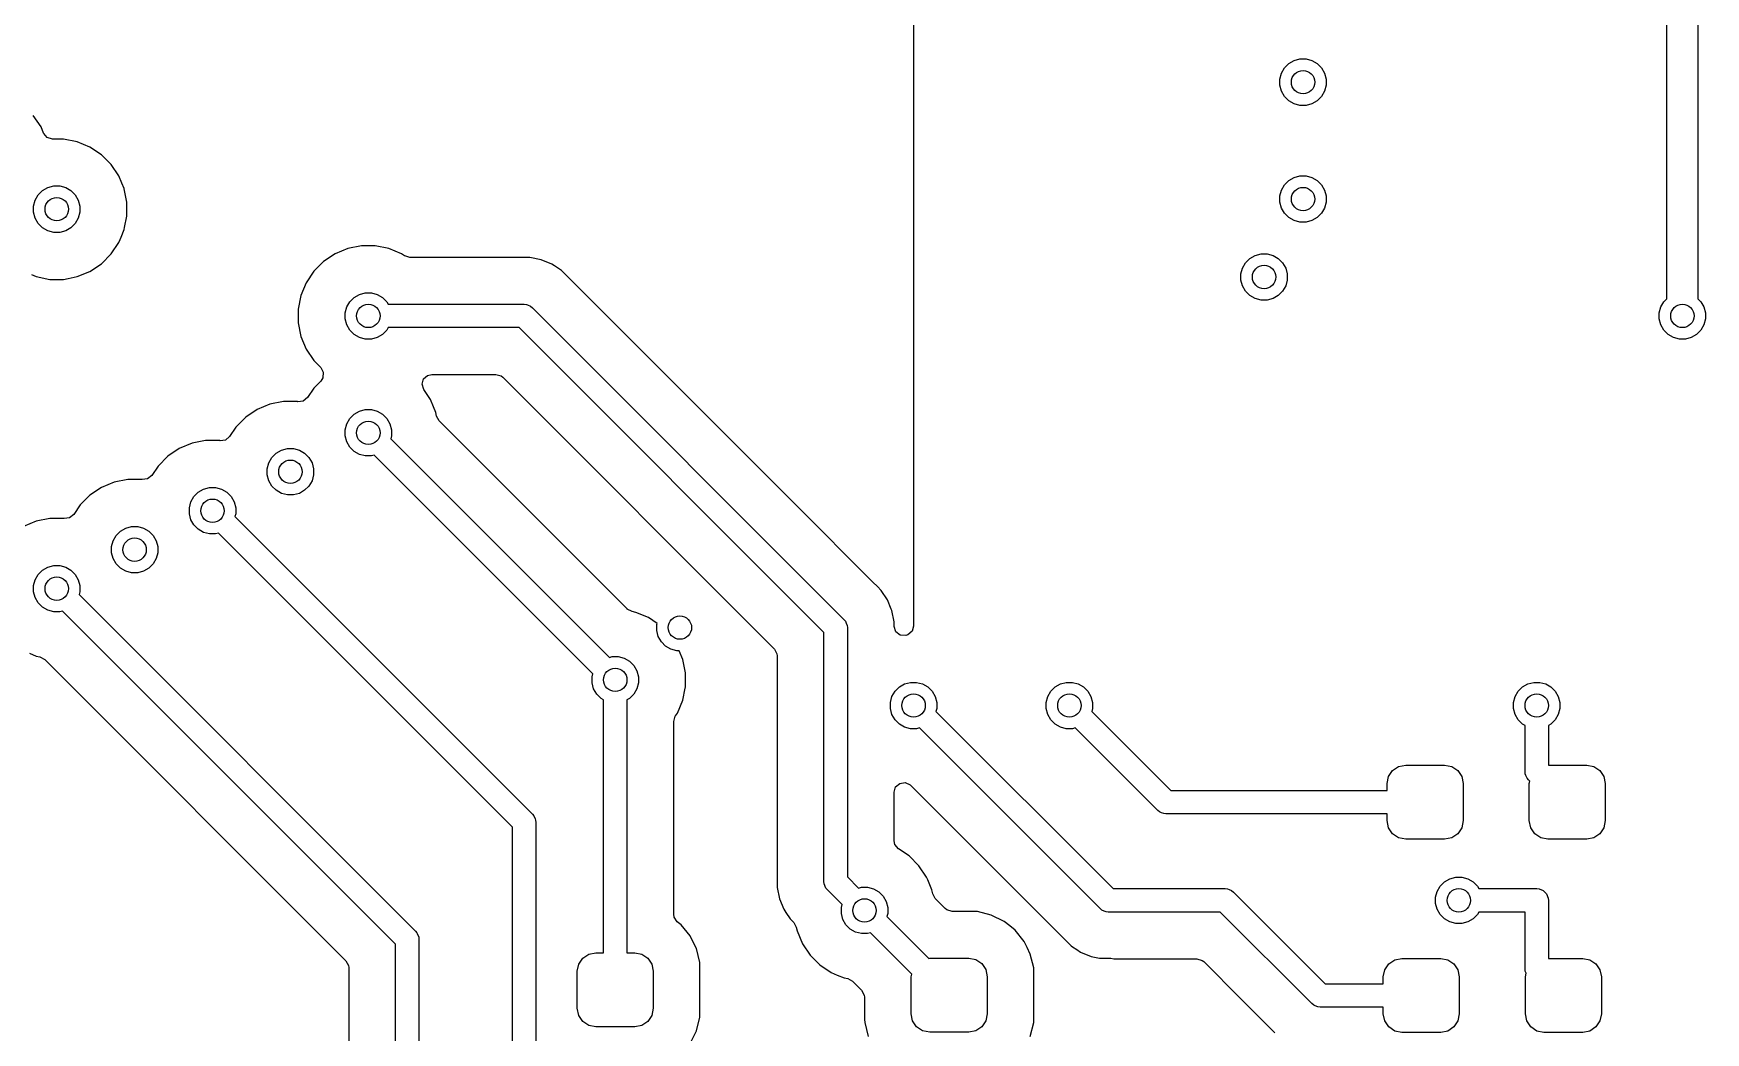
# Model space of a CAD drawing. Header units: inches. Extents: x 1.32 to 5.22, y -7.01 to -1.14.
# Drawn here: x 4.28 to 5.125, y -3.374 to -2.869 of the extents above; entities that cross this region are included whole.
import ezdxf

# ---------------------------------------------------------------- set-up
doc = ezdxf.new("R2010")
doc.units = ezdxf.units.IN
doc.header["$MEASUREMENT"] = 0
doc.layers.add('B.Cu', color=153, linetype='CONTINUOUS', true_color=0x4d7fc4)

msp = doc.modelspace()

# ---------------------------------------------------------------- linework, layer by layer
at = {"layer": 'B.Cu', "linetype": 'CONTINUOUS'}
for p, q in [((5.10512, -3.00312), (5.10512, -2.8131)), ((5.12087, -2.80984), (5.12087, -3.00312)), ((4.72441, -2.81522), (4.72441, -3.16851)), ((4.90955, -2.89216), (4.91035, -2.88918)), ((4.91035, -2.88918), (4.91189, -2.88651)), ((4.91189, -2.88651), (4.91407, -2.88433)), ((4.91407, -2.88433), (4.91674, -2.88279)), ((4.91674, -2.88279), (4.91972, -2.88199)), ((4.91972, -2.88199), (4.9228, -2.88199)), ((4.9228, -2.88199), (4.92578, -2.88279)), ((4.92578, -2.88279), (4.92845, -2.88433)), ((4.92845, -2.88433), (4.93063, -2.88651)), ((4.93063, -2.88651), (4.93217, -2.88918)), ((4.93217, -2.88918), (4.93297, -2.89216)), ((4.90955, -2.89524), (4.90955, -2.89216)), ((4.91035, -2.89822), (4.90955, -2.89524)), ((4.91189, -2.90089), (4.91035, -2.89822)), ((4.93217, -2.89822), (4.93063, -2.90089)), ((4.93297, -2.89524), (4.93217, -2.89822)), ((4.93297, -2.89216), (4.93297, -2.89524)), ((4.91407, -2.90307), (4.91189, -2.90089)), ((4.91674, -2.90461), (4.91407, -2.90307)), ((4.91972, -2.90541), (4.91674, -2.90461)), ((4.9228, -2.90541), (4.91972, -2.90541)), ((4.92578, -2.90461), (4.9228, -2.90541)), ((4.92845, -2.90307), (4.92578, -2.90461)), ((4.93063, -2.90089), (4.92845, -2.90307)), ((4.28339, -2.91628), (4.27951, -2.91047)), ((4.28468, -2.91941), (4.28339, -2.91628)), ((4.28339, -2.91628), (4.28339, -2.91628)), ((4.28475, -2.91957), (4.28468, -2.91941)), ((4.28655, -2.92165), (4.28475, -2.91957)), ((4.28919, -2.92242), (4.28655, -2.92165)), ((4.29483, -2.92242), (4.28919, -2.92242)), ((4.30168, -2.92378), (4.29483, -2.92242)), ((4.29483, -2.92242), (4.29483, -2.92242)), ((4.30813, -2.92646), (4.30168, -2.92378)), ((4.30168, -2.92378), (4.30168, -2.92378)), ((4.31394, -2.93034), (4.30813, -2.92646)), ((4.30813, -2.92646), (4.30813, -2.92646)), ((4.31888, -2.93527), (4.31394, -2.93034)), ((4.31394, -2.93034), (4.31394, -2.93034)), ((4.32276, -2.94108), (4.31888, -2.93527)), ((4.31888, -2.93527), (4.31888, -2.93527)), ((4.91674, -2.94184), (4.91972, -2.94105)), ((4.91972, -2.94105), (4.9228, -2.94105)), ((4.9228, -2.94105), (4.92578, -2.94184)), ((4.28197, -2.95068), (4.28415, -2.9485)), ((4.28415, -2.9485), (4.28682, -2.94696)), ((4.28682, -2.94696), (4.2898, -2.94616)), ((4.2898, -2.94616), (4.29288, -2.94616)), ((4.29288, -2.94616), (4.29586, -2.94696)), ((4.29586, -2.94696), (4.29853, -2.9485)), ((4.29853, -2.9485), (4.30071, -2.95068)), ((4.3243, -2.9448), (4.32276, -2.94108)), ((4.32276, -2.94108), (4.32276, -2.94108)), ((4.32541, -2.94748), (4.3243, -2.9448)), ((4.32543, -2.94753), (4.32541, -2.94748)), ((4.32679, -2.95438), (4.32543, -2.94753)), ((4.32543, -2.94753), (4.32543, -2.94753)), ((4.90955, -2.95121), (4.91035, -2.94824)), ((4.91035, -2.94824), (4.91189, -2.94557)), ((4.91189, -2.94557), (4.91407, -2.94339)), ((4.91407, -2.94339), (4.91674, -2.94184)), ((4.92578, -2.94184), (4.92845, -2.94339)), ((4.92845, -2.94339), (4.93063, -2.94557)), ((4.93063, -2.94557), (4.93217, -2.94824)), ((4.93217, -2.94824), (4.93297, -2.95121)), ((4.27963, -2.95633), (4.28043, -2.95335)), ((4.27963, -2.95942), (4.27963, -2.95633)), ((4.28043, -2.95335), (4.28197, -2.95068)), ((4.30071, -2.95068), (4.30225, -2.95335)), ((4.30225, -2.95335), (4.30305, -2.95633)), ((4.30305, -2.95633), (4.30305, -2.95942)), ((4.32679, -2.96137), (4.32679, -2.95438)), ((4.32679, -2.95438), (4.32679, -2.95438)), ((4.90955, -2.9543), (4.90955, -2.95121)), ((4.91035, -2.95728), (4.90955, -2.9543)), ((4.91189, -2.95995), (4.91035, -2.95728)), ((4.93217, -2.95728), (4.93063, -2.95995)), ((4.93297, -2.9543), (4.93217, -2.95728)), ((4.93297, -2.95121), (4.93297, -2.9543)), ((4.28043, -2.96239), (4.27963, -2.95942)), ((4.28197, -2.96506), (4.28043, -2.96239)), ((4.28415, -2.96724), (4.28197, -2.96506)), ((4.30071, -2.96506), (4.29853, -2.96724)), ((4.30225, -2.96239), (4.30071, -2.96506)), ((4.30305, -2.95942), (4.30225, -2.96239)), ((4.32564, -2.96716), (4.32679, -2.96137)), ((4.32679, -2.96137), (4.32679, -2.96137)), ((4.91407, -2.96213), (4.91189, -2.95995)), ((4.91674, -2.96367), (4.91407, -2.96213)), ((4.91972, -2.96447), (4.91674, -2.96367)), ((4.9228, -2.96447), (4.91972, -2.96447)), ((4.92578, -2.96367), (4.9228, -2.96447)), ((4.92845, -2.96213), (4.92578, -2.96367)), ((4.93063, -2.95995), (4.92845, -2.96213)), ((4.28682, -2.96879), (4.28415, -2.96724)), ((4.2898, -2.96958), (4.28682, -2.96879)), ((4.29288, -2.96958), (4.2898, -2.96958)), ((4.29586, -2.96879), (4.29288, -2.96958)), ((4.29853, -2.96724), (4.29586, -2.96879)), ((4.31888, -2.98047), (4.32276, -2.97467)), ((4.32276, -2.97467), (4.32286, -2.97443)), ((4.32286, -2.97443), (4.32386, -2.97199)), ((4.32386, -2.97199), (4.32543, -2.96822)), ((4.32543, -2.96822), (4.32564, -2.96716)), ((4.31394, -2.98541), (4.31888, -2.98047)), ((4.43203, -2.98039), (4.42622, -2.98427)), ((4.43848, -2.97772), (4.43203, -2.98039)), ((4.43203, -2.98039), (4.43203, -2.98039)), ((4.44533, -2.97636), (4.43848, -2.97772)), ((4.43848, -2.97772), (4.43848, -2.97772)), ((4.45231, -2.97636), (4.44533, -2.97636)), ((4.44533, -2.97636), (4.44533, -2.97636)), ((4.45916, -2.97772), (4.45231, -2.97636)), ((4.45231, -2.97636), (4.45231, -2.97636)), ((4.46561, -2.98039), (4.45916, -2.97772)), ((4.45916, -2.97772), (4.45916, -2.97772)), ((4.46718, -2.98144), (4.46561, -2.98039)), ((4.46561, -2.98039), (4.46561, -2.98039)), ((4.46725, -2.98149), (4.46718, -2.98144)), ((4.46989, -2.98226), (4.46725, -2.98149)), ((4.53047, -2.98226), (4.46989, -2.98226)), ((4.53618, -2.9834), (4.53047, -2.98226)), ((4.53047, -2.98226), (4.53047, -2.98226)), ((4.8922, -2.98494), (4.89438, -2.98276)), ((4.89438, -2.98276), (4.89705, -2.98121)), ((4.89705, -2.98121), (4.90003, -2.98042)), ((4.90003, -2.98042), (4.90312, -2.98042)), ((4.90312, -2.98042), (4.90609, -2.98121)), ((4.90609, -2.98121), (4.90876, -2.98276)), ((4.90876, -2.98276), (4.91095, -2.98494)), ((4.27854, -2.99095), (4.281, -2.99196)), ((4.30168, -2.99196), (4.30813, -2.98929)), ((4.30813, -2.98929), (4.31394, -2.98541)), ((4.42128, -2.98921), (4.4174, -2.99502)), ((4.42622, -2.98427), (4.42128, -2.98921)), ((4.42128, -2.98921), (4.42128, -2.98921)), ((4.42622, -2.98427), (4.42622, -2.98427)), ((4.54155, -2.98563), (4.53618, -2.9834)), ((4.53618, -2.9834), (4.53618, -2.9834)), ((4.54156, -2.98563), (4.54155, -2.98563)), ((4.54288, -2.98651), (4.54156, -2.98563)), ((4.54639, -2.98886), (4.54288, -2.98651)), ((4.54288, -2.98651), (4.54288, -2.98651)), ((4.66486, -3.10732), (4.54639, -2.98886)), ((4.54639, -2.98886), (4.54639, -2.98886)), ((4.88986, -2.99058), (4.89066, -2.98761)), ((4.88986, -2.99367), (4.88986, -2.99058)), ((4.89066, -2.98761), (4.8922, -2.98494)), ((4.91095, -2.98494), (4.91249, -2.98761)), ((4.91249, -2.98761), (4.91328, -2.99058)), ((4.91328, -2.99058), (4.91328, -2.99367)), ((4.281, -2.99196), (4.281, -2.99196)), ((4.281, -2.99196), (4.281, -2.99196)), ((4.281, -2.99196), (4.28785, -2.99333)), ((4.28785, -2.99333), (4.28785, -2.99333)), ((4.28785, -2.99333), (4.28785, -2.99333)), ((4.28785, -2.99333), (4.29483, -2.99333)), ((4.29483, -2.99333), (4.29711, -2.99287)), ((4.29483, -2.99333), (4.29483, -2.99333)), ((4.29711, -2.99287), (4.30168, -2.99196)), ((4.30168, -2.99196), (4.30168, -2.99196)), ((4.30168, -2.99196), (4.30168, -2.99196)), ((4.4174, -2.99502), (4.41473, -3.00147)), ((4.4174, -2.99502), (4.4174, -2.99502)), ((4.4443, -3.0009), (4.44728, -3.0001)), ((4.44728, -3.0001), (4.45036, -3.0001)), ((4.45036, -3.0001), (4.45334, -3.0009)), ((4.89066, -2.99665), (4.88986, -2.99367)), ((4.8922, -2.99932), (4.89066, -2.99665)), ((4.89438, -3.0015), (4.8922, -2.99932)), ((4.91095, -2.99932), (4.90876, -3.0015)), ((4.91249, -2.99665), (4.91095, -2.99932)), ((4.91328, -2.99367), (4.91249, -2.99665)), ((4.41473, -3.00147), (4.41337, -3.00832)), ((4.41337, -3.00832), (4.41337, -3.0153)), ((4.41473, -3.00147), (4.41473, -3.00147)), ((4.43711, -3.01027), (4.43791, -3.00729)), ((4.43791, -3.00729), (4.43945, -3.00462)), ((4.43945, -3.00462), (4.44163, -3.00244)), ((4.44163, -3.00244), (4.4443, -3.0009)), ((4.45334, -3.0009), (4.45601, -3.00244)), ((4.45601, -3.00244), (4.45819, -3.00462)), ((4.45819, -3.00462), (4.45893, -3.00591)), ((4.45893, -3.00591), (4.52756, -3.00591)), ((4.52756, -3.00591), (4.52871, -3.00602)), ((4.52871, -3.00602), (4.5292, -3.00622)), ((4.5292, -3.00622), (4.53084, -3.0069)), ((4.53084, -3.0069), (4.53173, -3.00764)), ((4.53173, -3.00764), (4.68922, -3.16512)), ((4.89705, -3.00304), (4.89438, -3.0015)), ((4.90003, -3.00384), (4.89705, -3.00304)), ((4.90312, -3.00384), (4.90003, -3.00384)), ((4.90609, -3.00304), (4.90312, -3.00384)), ((4.90876, -3.0015), (4.90609, -3.00304)), ((5.10128, -3.01027), (5.10208, -3.00729)), ((5.10208, -3.00729), (5.10362, -3.00462)), ((5.10362, -3.00462), (5.10512, -3.00312)), ((5.12087, -3.00312), (5.12236, -3.00462)), ((5.12236, -3.00462), (5.1239, -3.00729)), ((5.1239, -3.00729), (5.1247, -3.01027)), ((4.41337, -3.0153), (4.41473, -3.02215)), ((4.43711, -3.01335), (4.43711, -3.01027)), ((4.43791, -3.01633), (4.43711, -3.01335)), ((4.43945, -3.019), (4.43791, -3.01633)), ((5.10128, -3.01335), (5.10128, -3.01027)), ((5.10208, -3.01633), (5.10128, -3.01335)), ((5.10362, -3.019), (5.10208, -3.01633)), ((5.1239, -3.01633), (5.12236, -3.019)), ((5.1247, -3.01335), (5.1239, -3.01633)), ((5.1247, -3.01027), (5.1247, -3.01335)), ((4.41473, -3.02215), (4.41473, -3.02215)), ((4.41473, -3.02215), (4.4174, -3.0286)), ((4.44163, -3.02118), (4.43945, -3.019)), ((4.4443, -3.02272), (4.44163, -3.02118)), ((4.44728, -3.02352), (4.4443, -3.02272)), ((4.45036, -3.02352), (4.44728, -3.02352)), ((4.45334, -3.02272), (4.45036, -3.02352)), ((4.45601, -3.02118), (4.45334, -3.02272)), ((4.45819, -3.019), (4.45601, -3.02118)), ((4.45893, -3.01772), (4.45819, -3.019)), ((4.52511, -3.01772), (4.45893, -3.01772)), ((4.67913, -3.17174), (4.52511, -3.01772)), ((5.1058, -3.02118), (5.10362, -3.019)), ((5.10847, -3.02272), (5.1058, -3.02118)), ((5.11145, -3.02352), (5.10847, -3.02272)), ((5.11453, -3.02352), (5.11145, -3.02352)), ((5.11751, -3.02272), (5.11453, -3.02352)), ((5.12018, -3.02118), (5.11751, -3.02272)), ((5.12236, -3.019), (5.12018, -3.02118)), ((4.4174, -3.0286), (4.4174, -3.0286)), ((4.4174, -3.0286), (4.42128, -3.03441)), ((4.42128, -3.03441), (4.42128, -3.03441)), ((4.42128, -3.03441), (4.42476, -3.03789)), ((4.42476, -3.03789), (4.42607, -3.0403)), ((4.42607, -3.0403), (4.42588, -3.04304)), ((4.47672, -3.04367), (4.47877, -3.04184)), ((4.47877, -3.04184), (4.48087, -3.04136)), ((4.48087, -3.04136), (4.5133, -3.04136)), ((4.5133, -3.04136), (4.51594, -3.04213)), ((4.51594, -3.04213), (4.51675, -3.04279)), ((4.42128, -3.04827), (4.41809, -3.05305)), ((4.42476, -3.04479), (4.42128, -3.04827)), ((4.42128, -3.04827), (4.42128, -3.04827)), ((4.42588, -3.04304), (4.42476, -3.04479)), ((4.47599, -3.04633), (4.47672, -3.04367)), ((4.47682, -3.04895), (4.47599, -3.04633)), ((4.48024, -3.05407), (4.47682, -3.04895)), ((4.51675, -3.04279), (4.65406, -3.1801)), ((4.39266, -3.05913), (4.38685, -3.06301)), ((4.39911, -3.05646), (4.39266, -3.05913)), ((4.39266, -3.05913), (4.39266, -3.05913)), ((4.40596, -3.0551), (4.39911, -3.05646)), ((4.39911, -3.05646), (4.39911, -3.05646)), ((4.41294, -3.0551), (4.40596, -3.0551)), ((4.40596, -3.0551), (4.40596, -3.0551)), ((4.41307, -3.05512), (4.41294, -3.0551)), ((4.41294, -3.0551), (4.41294, -3.0551)), ((4.41325, -3.05516), (4.41307, -3.05512)), ((4.41597, -3.05481), (4.41325, -3.05516)), ((4.41809, -3.05305), (4.41597, -3.05481)), ((4.4443, -3.05995), (4.44728, -3.05916)), ((4.44728, -3.05916), (4.45036, -3.05916)), ((4.45036, -3.05916), (4.45334, -3.05995)), ((4.48173, -3.05768), (4.48024, -3.05407)), ((4.48024, -3.05407), (4.48024, -3.05407)), ((4.48024, -3.05407), (4.48024, -3.05407)), ((4.48291, -3.06052), (4.48173, -3.05768)), ((4.38685, -3.06301), (4.38191, -3.06795)), ((4.38685, -3.06301), (4.38685, -3.06301)), ((4.43711, -3.06932), (4.43791, -3.06635)), ((4.43791, -3.06635), (4.43945, -3.06368)), ((4.43945, -3.06368), (4.44163, -3.0615)), ((4.44163, -3.0615), (4.4443, -3.05995)), ((4.45334, -3.05995), (4.45601, -3.0615)), ((4.45601, -3.0615), (4.45819, -3.06368)), ((4.45819, -3.06368), (4.45973, -3.06635)), ((4.45973, -3.06635), (4.46053, -3.06932)), ((4.48328, -3.06238), (4.48291, -3.06052)), ((4.48329, -3.06246), (4.48328, -3.06238)), ((4.48461, -3.06487), (4.48329, -3.06246)), ((4.57961, -3.15987), (4.48461, -3.06487)), ((4.35974, -3.07615), (4.35329, -3.07882)), ((4.36659, -3.07478), (4.35974, -3.07615)), ((4.35974, -3.07615), (4.35974, -3.07615)), ((4.37357, -3.07478), (4.36659, -3.07478)), ((4.36659, -3.07478), (4.36659, -3.07478)), ((4.3737, -3.07481), (4.37357, -3.07478)), ((4.37357, -3.07478), (4.37357, -3.07478)), ((4.37388, -3.07484), (4.3737, -3.07481)), ((4.3766, -3.0745), (4.37388, -3.07484)), ((4.37872, -3.07273), (4.3766, -3.0745)), ((4.38191, -3.06795), (4.37872, -3.07273)), ((4.38191, -3.06795), (4.38191, -3.06795)), ((4.43711, -3.07241), (4.43711, -3.06932)), ((4.43791, -3.07539), (4.43711, -3.07241)), ((4.43945, -3.07806), (4.43791, -3.07539)), ((4.46053, -3.07241), (4.46014, -3.07384)), ((4.46014, -3.07384), (4.57065, -3.18434)), ((4.46053, -3.06932), (4.46053, -3.07241)), ((4.34748, -3.0827), (4.34254, -3.08764)), ((4.35329, -3.07882), (4.34748, -3.0827)), ((4.34748, -3.0827), (4.34748, -3.0827)), ((4.35329, -3.07882), (4.35329, -3.07882)), ((4.39854, -3.08603), (4.40008, -3.08336)), ((4.40008, -3.08336), (4.40226, -3.08118)), ((4.40226, -3.08118), (4.40493, -3.07964)), ((4.40493, -3.07964), (4.40791, -3.07884)), ((4.40791, -3.07884), (4.41099, -3.07884)), ((4.41099, -3.07884), (4.41397, -3.07964)), ((4.41397, -3.07964), (4.41664, -3.08118)), ((4.41664, -3.08118), (4.41882, -3.08336)), ((4.41882, -3.08336), (4.42036, -3.08603)), ((4.44163, -3.08024), (4.43945, -3.07806)), ((4.4443, -3.08178), (4.44163, -3.08024)), ((4.44728, -3.08258), (4.4443, -3.08178)), ((4.45036, -3.08258), (4.44728, -3.08258)), ((4.45179, -3.08219), (4.45036, -3.08258)), ((4.5623, -3.19269), (4.45179, -3.08219)), ((4.33935, -3.09242), (4.33723, -3.09418)), ((4.34254, -3.08764), (4.33935, -3.09242)), ((4.34254, -3.08764), (4.34254, -3.08764)), ((4.39774, -3.08901), (4.39854, -3.08603)), ((4.39774, -3.09209), (4.39774, -3.08901)), ((4.39854, -3.09507), (4.39774, -3.09209)), ((4.42036, -3.08603), (4.42116, -3.08901)), ((4.42116, -3.09209), (4.42036, -3.09507)), ((4.42116, -3.08901), (4.42116, -3.09209)), ((4.31392, -3.0985), (4.30811, -3.10238)), ((4.32037, -3.09583), (4.31392, -3.0985)), ((4.31392, -3.0985), (4.31392, -3.0985)), ((4.32722, -3.09447), (4.32037, -3.09583)), ((4.32037, -3.09583), (4.32037, -3.09583)), ((4.3342, -3.09447), (4.32722, -3.09447)), ((4.32722, -3.09447), (4.32722, -3.09447)), ((4.33433, -3.09449), (4.3342, -3.09447)), ((4.3342, -3.09447), (4.3342, -3.09447)), ((4.3345, -3.09453), (4.33433, -3.09449)), ((4.33723, -3.09418), (4.3345, -3.09453)), ((4.36071, -3.10305), (4.36289, -3.10087)), ((4.36289, -3.10087), (4.36556, -3.09932)), ((4.36556, -3.09932), (4.36854, -3.09853)), ((4.36854, -3.09853), (4.37162, -3.09853)), ((4.37162, -3.09853), (4.3746, -3.09932)), ((4.3746, -3.09932), (4.37727, -3.10087)), ((4.37727, -3.10087), (4.37945, -3.10305)), ((4.40008, -3.09774), (4.39854, -3.09507)), ((4.40226, -3.09992), (4.40008, -3.09774)), ((4.40493, -3.10146), (4.40226, -3.09992)), ((4.40791, -3.10226), (4.40493, -3.10146)), ((4.41397, -3.10146), (4.41099, -3.10226)), ((4.41664, -3.09992), (4.41397, -3.10146)), ((4.41882, -3.09774), (4.41664, -3.09992)), ((4.42036, -3.09507), (4.41882, -3.09774)), ((4.30317, -3.10732), (4.29997, -3.1121)), ((4.30811, -3.10238), (4.30317, -3.10732)), ((4.30317, -3.10732), (4.30317, -3.10732)), ((4.30811, -3.10238), (4.30811, -3.10238)), ((4.35837, -3.10869), (4.35917, -3.10572)), ((4.35837, -3.11178), (4.35837, -3.10869)), ((4.35917, -3.10572), (4.36071, -3.10305)), ((4.37945, -3.10305), (4.38099, -3.10572)), ((4.38099, -3.10572), (4.38179, -3.10869)), ((4.38179, -3.10869), (4.38179, -3.11178)), ((4.41099, -3.10226), (4.40791, -3.10226)), ((4.70387, -3.14634), (4.66486, -3.10732)), ((4.281, -3.11552), (4.27455, -3.11819)), ((4.28785, -3.11415), (4.281, -3.11552)), ((4.281, -3.11552), (4.281, -3.11552)), ((4.29483, -3.11415), (4.28785, -3.11415)), ((4.28785, -3.11415), (4.28785, -3.11415)), ((4.29496, -3.11418), (4.29483, -3.11415)), ((4.29483, -3.11415), (4.29483, -3.11415)), ((4.29513, -3.11421), (4.29496, -3.11418)), ((4.29786, -3.11387), (4.29513, -3.11421)), ((4.29997, -3.1121), (4.29786, -3.11387)), ((4.32619, -3.11901), (4.32917, -3.11821)), ((4.32917, -3.11821), (4.33225, -3.11821)), ((4.33225, -3.11821), (4.33523, -3.11901)), ((4.35917, -3.11476), (4.35837, -3.11178)), ((4.36071, -3.11743), (4.35917, -3.11476)), ((4.36289, -3.11961), (4.36071, -3.11743)), ((4.38179, -3.11178), (4.3814, -3.11321)), ((4.3814, -3.11321), (4.53173, -3.26354)), ((4.319, -3.12838), (4.3198, -3.1254)), ((4.3198, -3.1254), (4.32134, -3.12273)), ((4.32134, -3.12273), (4.32352, -3.12055)), ((4.32352, -3.12055), (4.32619, -3.11901)), ((4.33523, -3.11901), (4.3379, -3.12055)), ((4.3379, -3.12055), (4.34008, -3.12273)), ((4.34008, -3.12273), (4.34162, -3.1254)), ((4.34162, -3.1254), (4.34242, -3.12838)), ((4.36556, -3.12115), (4.36289, -3.11961)), ((4.36854, -3.12195), (4.36556, -3.12115)), ((4.37162, -3.12195), (4.36854, -3.12195)), ((4.37305, -3.12156), (4.37162, -3.12195)), ((4.52165, -3.27016), (4.37305, -3.12156)), ((4.319, -3.13146), (4.319, -3.12838)), ((4.3198, -3.13444), (4.319, -3.13146)), ((4.32134, -3.13711), (4.3198, -3.13444)), ((4.34162, -3.13444), (4.34008, -3.13711)), ((4.34242, -3.13146), (4.34162, -3.13444)), ((4.34242, -3.12838), (4.34242, -3.13146)), ((4.28043, -3.14509), (4.28197, -3.14242)), ((4.28197, -3.14242), (4.28415, -3.14024)), ((4.28415, -3.14024), (4.28682, -3.13869)), ((4.28682, -3.13869), (4.2898, -3.1379)), ((4.2898, -3.1379), (4.29288, -3.1379)), ((4.29288, -3.1379), (4.29586, -3.13869)), ((4.29586, -3.13869), (4.29853, -3.14024)), ((4.29853, -3.14024), (4.30071, -3.14242)), ((4.30071, -3.14242), (4.30225, -3.14509)), ((4.32352, -3.13929), (4.32134, -3.13711)), ((4.32619, -3.14083), (4.32352, -3.13929)), ((4.32917, -3.14163), (4.32619, -3.14083)), ((4.33225, -3.14163), (4.32917, -3.14163)), ((4.33523, -3.14083), (4.33225, -3.14163)), ((4.3379, -3.13929), (4.33523, -3.14083)), ((4.34008, -3.13711), (4.3379, -3.13929)), ((4.27963, -3.14806), (4.28043, -3.14509)), ((4.27963, -3.15115), (4.27963, -3.14806)), ((4.28043, -3.15413), (4.27963, -3.15115)), ((4.30225, -3.14509), (4.30305, -3.14806)), ((4.30305, -3.15115), (4.30266, -3.15258)), ((4.30305, -3.14806), (4.30305, -3.15115)), ((4.70611, -3.14858), (4.70387, -3.14634)), ((4.70799, -3.15046), (4.70611, -3.14858)), ((4.71122, -3.1553), (4.70799, -3.15046)), ((4.28197, -3.1568), (4.28043, -3.15413)), ((4.28415, -3.15898), (4.28197, -3.1568)), ((4.28682, -3.16052), (4.28415, -3.15898)), ((4.2898, -3.16132), (4.28682, -3.16052)), ((4.30266, -3.15258), (4.47268, -3.3226)), ((4.57968, -3.15994), (4.57961, -3.15987)), ((4.58211, -3.16121), (4.57968, -3.15994)), ((4.71315, -3.15995), (4.71122, -3.1553)), ((4.71122, -3.1553), (4.71122, -3.1553)), ((4.71345, -3.16067), (4.71315, -3.15995)), ((4.71459, -3.16638), (4.71345, -3.16067)), ((4.71345, -3.16067), (4.71345, -3.16067)), ((4.71345, -3.16067), (4.71345, -3.16067)), ((4.29288, -3.16132), (4.2898, -3.16132)), ((4.29431, -3.16093), (4.29288, -3.16132)), ((4.4626, -3.32922), (4.29431, -3.16093)), ((4.58396, -3.16158), (4.58211, -3.16121)), ((4.59041, -3.16425), (4.58396, -3.16158)), ((4.58396, -3.16158), (4.58396, -3.16158)), ((4.59042, -3.16425), (4.59041, -3.16425)), ((4.59475, -3.16715), (4.59042, -3.16425)), ((4.59459, -3.16775), (4.59475, -3.16715)), ((4.59459, -3.17083), (4.59459, -3.16775)), ((4.68922, -3.16512), (4.68995, -3.16601)), ((4.68995, -3.16601), (4.6904, -3.1671)), ((4.6904, -3.1671), (4.69083, -3.16814)), ((4.69083, -3.16814), (4.69094, -3.16929)), ((4.71459, -3.16852), (4.71459, -3.16638)), ((4.71459, -3.16878), (4.71459, -3.16852)), ((4.71551, -3.17138), (4.71459, -3.16878)), ((4.72441, -3.16851), (4.72363, -3.17115)), ((4.59539, -3.17381), (4.59459, -3.17083)), ((4.59693, -3.17648), (4.59539, -3.17381)), ((4.59911, -3.17866), (4.59693, -3.17648)), ((4.67913, -3.29764), (4.67913, -3.17174)), ((4.69094, -3.16929), (4.69094, -3.29519)), ((4.71768, -3.17306), (4.71551, -3.17138)), ((4.72042, -3.17331), (4.71768, -3.17306)), ((4.72048, -3.1733), (4.72042, -3.17331)), ((4.72156, -3.17295), (4.72048, -3.1733)), ((4.72363, -3.17115), (4.72156, -3.17295)), ((4.27756, -3.18227), (4.281, -3.1837)), ((4.281, -3.1837), (4.28285, -3.18406)), ((4.28285, -3.18406), (4.28528, -3.18534)), ((4.28528, -3.18534), (4.28535, -3.1854)), ((4.28535, -3.1854), (4.43753, -3.33758)), ((4.57065, -3.18434), (4.57208, -3.18396)), ((4.57208, -3.18396), (4.57516, -3.18396)), ((4.57516, -3.18396), (4.57814, -3.18476)), ((4.57814, -3.18476), (4.58081, -3.1863)), ((4.60178, -3.1802), (4.59911, -3.17866)), ((4.60476, -3.181), (4.60178, -3.1802)), ((4.60592, -3.181), (4.60476, -3.181)), ((4.60771, -3.18533), (4.60592, -3.181)), ((4.60907, -3.19218), (4.60771, -3.18533)), ((4.60771, -3.18533), (4.60771, -3.18533)), ((4.65406, -3.1801), (4.65538, -3.18251)), ((4.65538, -3.18251), (4.65549, -3.18355)), ((4.65549, -3.18355), (4.65549, -3.30055)), ((4.56191, -3.19413), (4.5623, -3.19269)), ((4.56191, -3.19721), (4.56191, -3.19413)), ((4.58081, -3.1863), (4.58299, -3.18848)), ((4.58299, -3.18848), (4.58453, -3.19115)), ((4.58453, -3.19115), (4.58533, -3.19413)), ((4.58533, -3.19413), (4.58533, -3.19721)), ((4.60907, -3.19916), (4.60907, -3.19218)), ((4.60907, -3.19218), (4.60907, -3.19218)), ((4.60907, -3.19218), (4.60907, -3.19218)), ((4.56271, -3.20019), (4.56191, -3.19721)), ((4.56425, -3.20286), (4.56271, -3.20019)), ((4.56643, -3.20504), (4.56425, -3.20286)), ((4.58299, -3.20286), (4.58081, -3.20504)), ((4.58453, -3.20019), (4.58299, -3.20286)), ((4.58533, -3.19721), (4.58453, -3.20019)), ((4.60788, -3.20517), (4.60875, -3.20081)), ((4.60875, -3.20081), (4.60907, -3.19916)), ((4.7135, -3.20414), (4.71504, -3.20147)), ((4.71504, -3.20147), (4.71722, -3.19929)), ((4.71722, -3.19929), (4.71989, -3.19775)), ((4.71989, -3.19775), (4.72287, -3.19695)), ((4.72287, -3.19695), (4.72595, -3.19695)), ((4.72595, -3.19695), (4.72893, -3.19775)), ((4.72893, -3.19775), (4.7316, -3.19929)), ((4.7316, -3.19929), (4.73378, -3.20147)), ((4.73378, -3.20147), (4.73532, -3.20414)), ((4.79224, -3.20414), (4.79378, -3.20147)), ((4.79378, -3.20147), (4.79596, -3.19929)), ((4.79596, -3.19929), (4.79863, -3.19775)), ((4.79863, -3.19775), (4.80161, -3.19695)), ((4.80161, -3.19695), (4.80469, -3.19695)), ((4.80469, -3.19695), (4.80767, -3.19775)), ((4.80767, -3.19775), (4.81034, -3.19929)), ((4.81034, -3.19929), (4.81252, -3.20147)), ((4.81252, -3.20147), (4.81406, -3.20414)), ((5.02846, -3.20414), (5.03, -3.20147)), ((5.03, -3.20147), (5.03218, -3.19929)), ((5.03218, -3.19929), (5.03485, -3.19775)), ((5.03485, -3.19775), (5.03783, -3.19695)), ((5.03783, -3.19695), (5.04091, -3.19695)), ((5.04091, -3.19695), (5.04389, -3.19775)), ((5.04389, -3.19775), (5.04656, -3.19929)), ((5.04656, -3.19929), (5.04874, -3.20147)), ((5.04874, -3.20147), (5.05028, -3.20414)), ((4.56772, -3.20578), (4.56643, -3.20504)), ((4.56772, -3.33356), (4.56772, -3.20578)), ((4.58081, -3.20504), (4.57953, -3.20578)), ((4.57953, -3.20578), (4.57953, -3.33356)), ((4.60504, -3.21246), (4.60771, -3.20601)), ((4.60771, -3.20601), (4.60788, -3.20517)), ((4.7127, -3.20712), (4.7135, -3.20414)), ((4.7127, -3.2102), (4.7127, -3.20712)), ((4.7135, -3.21318), (4.7127, -3.2102)), ((4.73532, -3.20414), (4.73612, -3.20712)), ((4.73612, -3.2102), (4.73574, -3.21164)), ((4.73612, -3.20712), (4.73612, -3.2102)), ((4.79144, -3.20712), (4.79224, -3.20414)), ((4.79144, -3.2102), (4.79144, -3.20712)), ((4.79224, -3.21318), (4.79144, -3.2102)), ((4.81406, -3.20414), (4.81486, -3.20712)), ((4.81486, -3.2102), (4.81448, -3.21164)), ((4.81486, -3.20712), (4.81486, -3.2102)), ((5.02766, -3.20712), (5.02846, -3.20414)), ((5.02766, -3.2102), (5.02766, -3.20712)), ((5.02846, -3.21318), (5.02766, -3.2102)), ((5.05028, -3.20414), (5.05108, -3.20712)), ((5.05108, -3.2102), (5.05028, -3.21318)), ((5.05108, -3.20712), (5.05108, -3.2102)), ((4.60317, -3.21674), (4.60394, -3.2141)), ((4.60317, -3.31408), (4.60317, -3.21674)), ((4.60394, -3.2141), (4.60399, -3.21403)), ((4.60399, -3.21403), (4.60405, -3.21394)), ((4.60405, -3.21394), (4.60504, -3.21246)), ((4.71504, -3.21585), (4.7135, -3.21318)), ((4.71722, -3.21803), (4.71504, -3.21585)), ((4.71989, -3.21957), (4.71722, -3.21803)), ((4.72287, -3.22037), (4.71989, -3.21957)), ((4.73574, -3.21164), (4.82528, -3.30118)), ((4.79378, -3.21585), (4.79224, -3.21318)), ((4.79596, -3.21803), (4.79378, -3.21585)), ((4.79863, -3.21957), (4.79596, -3.21803)), ((4.80161, -3.22037), (4.79863, -3.21957)), ((4.81448, -3.21164), (4.85441, -3.25157)), ((5.03, -3.21585), (5.02846, -3.21318)), ((5.03218, -3.21803), (5.03, -3.21585)), ((5.03346, -3.21877), (5.03218, -3.21803)), ((5.03346, -3.24203), (5.03346, -3.21877)), ((5.04656, -3.21803), (5.04528, -3.21877)), ((5.04528, -3.21877), (5.04528, -3.23878)), ((5.04874, -3.21585), (5.04656, -3.21803)), ((5.05028, -3.21318), (5.04874, -3.21585)), ((4.72595, -3.22037), (4.72287, -3.22037)), ((4.72738, -3.21999), (4.72595, -3.22037)), ((4.81866, -3.31126), (4.72738, -3.21999)), ((4.80469, -3.22037), (4.80161, -3.22037)), ((4.80612, -3.21999), (4.80469, -3.22037)), ((4.84779, -3.26166), (4.80612, -3.21999)), ((4.96378, -3.24813), (4.96449, -3.24455)), ((4.96449, -3.24455), (4.96652, -3.24152)), ((4.96652, -3.24152), (4.96955, -3.23949)), ((4.96955, -3.23949), (4.97313, -3.23878)), ((4.97313, -3.23878), (4.99281, -3.23878)), ((4.99281, -3.23878), (4.99639, -3.23949)), ((4.99639, -3.23949), (4.99943, -3.24152)), ((4.99943, -3.24152), (5.00145, -3.24455)), ((5.00145, -3.24455), (5.00217, -3.24813)), ((5.03358, -3.24318), (5.03346, -3.24203)), ((5.03394, -3.24406), (5.03358, -3.24318)), ((5.03446, -3.24531), (5.03394, -3.24406)), ((5.03519, -3.2462), (5.03446, -3.24531)), ((5.04528, -3.23878), (5.06467, -3.23878)), ((5.06467, -3.23878), (5.06824, -3.23949)), ((5.06824, -3.23949), (5.07128, -3.24152)), ((5.07128, -3.24152), (5.0733, -3.24455)), ((5.0733, -3.24455), (5.07402, -3.24813)), ((4.71459, -3.25241), (4.71536, -3.24977)), ((4.71459, -3.27697), (4.71459, -3.25241)), ((4.71536, -3.24977), (4.71744, -3.24797)), ((4.71744, -3.24797), (4.72016, -3.24758)), ((4.72016, -3.24758), (4.72267, -3.24872)), ((4.72267, -3.24872), (4.72292, -3.24896)), ((4.72292, -3.24896), (4.804, -3.33004)), ((4.85441, -3.25157), (4.96378, -3.25157)), ((4.96378, -3.25157), (4.96378, -3.24813)), ((5.00217, -3.24813), (5.00217, -3.26683)), ((5.03588, -3.24689), (5.03519, -3.2462)), ((5.03563, -3.24813), (5.03588, -3.24689)), ((5.03563, -3.26683), (5.03563, -3.24813)), ((5.07402, -3.24813), (5.07402, -3.26683)), ((4.84869, -3.26239), (4.84779, -3.26166)), ((4.52165, -3.45445), (4.52165, -3.27016)), ((4.53173, -3.26354), (4.53247, -3.26444)), ((4.53247, -3.26444), (4.53308, -3.26592)), ((4.53308, -3.26592), (4.53335, -3.26656)), ((4.53335, -3.26656), (4.53346, -3.26772)), ((4.53346, -3.26772), (4.53346, -3.45445)), ((4.84969, -3.26281), (4.84869, -3.26239)), ((4.85082, -3.26327), (4.84969, -3.26281)), ((4.85197, -3.26339), (4.85082, -3.26327)), ((4.96378, -3.26339), (4.85197, -3.26339)), ((4.96378, -3.26683), (4.96378, -3.26339)), ((4.96449, -3.27041), (4.96378, -3.26683)), ((4.96652, -3.27344), (4.96449, -3.27041)), ((5.00145, -3.27041), (4.99943, -3.27344)), ((5.00217, -3.26683), (5.00145, -3.27041)), ((5.03634, -3.27041), (5.03563, -3.26683)), ((5.03837, -3.27344), (5.03634, -3.27041)), ((5.0733, -3.27041), (5.07128, -3.27344)), ((5.07402, -3.26683), (5.0733, -3.27041)), ((4.71499, -3.27891), (4.71459, -3.27697)), ((4.71676, -3.28103), (4.71499, -3.27891)), ((4.96955, -3.27547), (4.96652, -3.27344)), ((4.97313, -3.27618), (4.96955, -3.27547)), ((4.99281, -3.27618), (4.97313, -3.27618)), ((4.99639, -3.27547), (4.99281, -3.27618)), ((4.99943, -3.27344), (4.99639, -3.27547)), ((5.0414, -3.27547), (5.03837, -3.27344)), ((5.04498, -3.27618), (5.0414, -3.27547)), ((5.06467, -3.27618), (5.04498, -3.27618)), ((5.06824, -3.27547), (5.06467, -3.27618)), ((5.07128, -3.27344), (5.06824, -3.27547)), ((4.72221, -3.28467), (4.71676, -3.28103)), ((4.72714, -3.2896), (4.72221, -3.28467)), ((4.72221, -3.28467), (4.72221, -3.28467)), ((4.69094, -3.29519), (4.69663, -3.30088)), ((4.73102, -3.29541), (4.72714, -3.2896)), ((4.72714, -3.2896), (4.72714, -3.2896)), ((4.73158, -3.29675), (4.73102, -3.29541)), ((4.73102, -3.29541), (4.73102, -3.29541)), ((4.99548, -3.29617), (4.99846, -3.29538)), ((4.99846, -3.29538), (5.00154, -3.29538)), ((5.00154, -3.29538), (5.00452, -3.29617)), ((4.65549, -3.30055), (4.65549, -3.30055)), ((4.65549, -3.30055), (4.65549, -3.30055)), ((4.65549, -3.30055), (4.65663, -3.30626)), ((4.67925, -3.29879), (4.67913, -3.29764)), ((4.68013, -3.30092), (4.67925, -3.29879)), ((4.68086, -3.30181), (4.68013, -3.30092)), ((4.68828, -3.30923), (4.68086, -3.30181)), ((4.69663, -3.30088), (4.69806, -3.30049)), ((4.69806, -3.30049), (4.70115, -3.30049)), ((4.70115, -3.30049), (4.70413, -3.30129)), ((4.70413, -3.30129), (4.7068, -3.30283)), ((4.7068, -3.30283), (4.70898, -3.30501)), ((4.7337, -3.30186), (4.73158, -3.29675)), ((4.73407, -3.30372), (4.7337, -3.30186)), ((4.73408, -3.3038), (4.73407, -3.30372)), ((4.7354, -3.30621), (4.73408, -3.3038)), ((4.82528, -3.30118), (4.88189, -3.30118)), ((4.88189, -3.30118), (4.88304, -3.30129)), ((4.88304, -3.30129), (4.88392, -3.30166)), ((4.88392, -3.30166), (4.88517, -3.30218)), ((4.88517, -3.30218), (4.88607, -3.30291)), ((4.88607, -3.30291), (4.93237, -3.34921)), ((4.98829, -3.30554), (4.98909, -3.30257)), ((4.98909, -3.30257), (4.99063, -3.2999)), ((4.99063, -3.2999), (4.99281, -3.29772)), ((4.99281, -3.29772), (4.99548, -3.29617)), ((5.00452, -3.29617), (5.00719, -3.29772)), ((5.00719, -3.29772), (5.00937, -3.2999)), ((5.00937, -3.2999), (5.01011, -3.30118)), ((5.01011, -3.30118), (5.03937, -3.30118)), ((5.03937, -3.30118), (5.04052, -3.30129)), ((5.04052, -3.30129), (5.04265, -3.30218)), ((5.04265, -3.30218), (5.04428, -3.30381)), ((5.04428, -3.30381), (5.04516, -3.30593)), ((4.65663, -3.30626), (4.65663, -3.30626)), ((4.65663, -3.30626), (4.65885, -3.31163)), ((4.65885, -3.31163), (4.65885, -3.31163)), ((4.65885, -3.31163), (4.65885, -3.31163)), ((4.65885, -3.31163), (4.65988, -3.31317)), ((4.6879, -3.31066), (4.68828, -3.30923)), ((4.6879, -3.31375), (4.6879, -3.31066)), ((4.70898, -3.30501), (4.71052, -3.30768)), ((4.71052, -3.30768), (4.71132, -3.31066)), ((4.71132, -3.31066), (4.71132, -3.31375)), ((4.74043, -3.31125), (4.7354, -3.30621)), ((4.74125, -3.3119), (4.74043, -3.31125)), ((4.74389, -3.31268), (4.74125, -3.3119)), ((4.75513, -3.31268), (4.74389, -3.31268)), ((4.75554, -3.3127), (4.75513, -3.31268)), ((4.75513, -3.31268), (4.75513, -3.31268)), ((4.75674, -3.31279), (4.75554, -3.3127)), ((4.76371, -3.31452), (4.75674, -3.31279)), ((4.75674, -3.31279), (4.75674, -3.31279)), ((4.81955, -3.312), (4.81866, -3.31126)), ((4.8208, -3.31251), (4.81955, -3.312)), ((4.82168, -3.31288), (4.8208, -3.31251)), ((4.82283, -3.31299), (4.82168, -3.31288)), ((4.98829, -3.30863), (4.98829, -3.30554)), ((4.98909, -3.31161), (4.98829, -3.30863)), ((4.99063, -3.31428), (4.98909, -3.31161)), ((5.04516, -3.30593), (5.04528, -3.30709)), ((5.04528, -3.30709), (5.04528, -3.33642)), ((4.60342, -3.31563), (4.60317, -3.31408)), ((4.60499, -3.31789), (4.60342, -3.31563)), ((4.60693, -3.31945), (4.60499, -3.31789)), ((4.61143, -3.32504), (4.60693, -3.31945)), ((4.60693, -3.31945), (4.60693, -3.31945)), ((4.65988, -3.31317), (4.65991, -3.31321)), ((4.65991, -3.31321), (4.65991, -3.31321)), ((4.65991, -3.31321), (4.66209, -3.31647)), ((4.66209, -3.31647), (4.66209, -3.31647)), ((4.66209, -3.31647), (4.66381, -3.3182)), ((4.66381, -3.3182), (4.66513, -3.32061)), ((4.66513, -3.32061), (4.66515, -3.3207)), ((4.66515, -3.3207), (4.66552, -3.32255)), ((4.68869, -3.31672), (4.6879, -3.31375)), ((4.69024, -3.31939), (4.68869, -3.31672)), ((4.69242, -3.32158), (4.69024, -3.31939)), ((4.71132, -3.31375), (4.71093, -3.31518)), ((4.71093, -3.31518), (4.73216, -3.3364)), ((4.77014, -3.31771), (4.76371, -3.31452)), ((4.76371, -3.31452), (4.76371, -3.31452)), ((4.773, -3.32001), (4.77014, -3.31771)), ((4.77014, -3.31771), (4.77014, -3.31771)), ((4.77014, -3.31771), (4.77014, -3.31771)), ((4.77568, -3.32216), (4.773, -3.32001)), ((4.87944, -3.31299), (4.82283, -3.31299)), ((4.92575, -3.35929), (4.87944, -3.31299)), ((4.99281, -3.31646), (4.99063, -3.31428)), ((4.99548, -3.318), (4.99281, -3.31646)), ((4.99846, -3.3188), (4.99548, -3.318)), ((5.00154, -3.3188), (4.99846, -3.3188)), ((5.00452, -3.318), (5.00154, -3.3188)), ((5.00719, -3.31646), (5.00452, -3.318)), ((5.00937, -3.31428), (5.00719, -3.31646)), ((5.01011, -3.31299), (5.00937, -3.31428)), ((5.03346, -3.31299), (5.01011, -3.31299)), ((5.03346, -3.34163), (5.03346, -3.31299)), ((4.4626, -3.58268), (4.4626, -3.32922)), ((4.47268, -3.3226), (4.47341, -3.32349)), ((4.47341, -3.32349), (4.47359, -3.32391)), ((4.47359, -3.32391), (4.4743, -3.32562)), ((4.4743, -3.32562), (4.47441, -3.32677)), ((4.47441, -3.32677), (4.47441, -3.58023)), ((4.61233, -3.32686), (4.61143, -3.32504)), ((4.61143, -3.32504), (4.61143, -3.32504)), ((4.61143, -3.32504), (4.61143, -3.32504)), ((4.61462, -3.33147), (4.61233, -3.32686)), ((4.66552, -3.32255), (4.66552, -3.32255)), ((4.66552, -3.32255), (4.66819, -3.329)), ((4.66819, -3.329), (4.66819, -3.329)), ((4.66819, -3.329), (4.67207, -3.3348)), ((4.69509, -3.32312), (4.69242, -3.32158)), ((4.69806, -3.32391), (4.69509, -3.32312)), ((4.70115, -3.32391), (4.69806, -3.32391)), ((4.70258, -3.32353), (4.70115, -3.32391)), ((4.72348, -3.34443), (4.70258, -3.32353)), ((4.77573, -3.3222), (4.77568, -3.32216)), ((4.78023, -3.3278), (4.77573, -3.3222)), ((4.78177, -3.33091), (4.78023, -3.3278)), ((4.78023, -3.3278), (4.78023, -3.3278)), ((4.78023, -3.3278), (4.78023, -3.3278)), ((4.43753, -3.33758), (4.43885, -3.33999)), ((4.55514, -3.33934), (4.55717, -3.3363)), ((4.55717, -3.3363), (4.5602, -3.33427)), ((4.5602, -3.33427), (4.56378, -3.33356)), ((4.56378, -3.33356), (4.56772, -3.33356)), ((4.57953, -3.33356), (4.58346, -3.33356)), ((4.58346, -3.33356), (4.58704, -3.33427)), ((4.58704, -3.33427), (4.59008, -3.3363)), ((4.59008, -3.3363), (4.5921, -3.33934)), ((4.61635, -3.33843), (4.61462, -3.33147)), ((4.67207, -3.3348), (4.67207, -3.3348)), ((4.67207, -3.3348), (4.67701, -3.33974)), ((4.73216, -3.3364), (4.73258, -3.33632)), ((4.73258, -3.33632), (4.75226, -3.33632)), ((4.75226, -3.33632), (4.75584, -3.33703)), ((4.75584, -3.33703), (4.75888, -3.33906)), ((4.78341, -3.33422), (4.78177, -3.33091)), ((4.78515, -3.34119), (4.78341, -3.33422)), ((4.804, -3.33004), (4.80482, -3.33058)), ((4.80482, -3.33058), (4.8069, -3.33198)), ((4.8069, -3.33198), (4.80884, -3.33327)), ((4.80884, -3.33327), (4.80884, -3.33327)), ((4.80884, -3.33327), (4.80884, -3.33327)), ((4.80884, -3.33327), (4.80884, -3.33327)), ((4.80884, -3.33327), (4.81422, -3.3355)), ((4.81422, -3.3355), (4.81422, -3.3355)), ((4.81422, -3.3355), (4.81422, -3.3355)), ((4.81422, -3.3355), (4.81422, -3.3355)), ((4.81422, -3.3355), (4.81834, -3.33632)), ((4.81834, -3.33632), (4.82411, -3.33632)), ((4.82411, -3.33632), (4.8257, -3.33663)), ((4.8257, -3.33663), (4.82574, -3.33663)), ((4.82574, -3.33663), (4.86763, -3.33663)), ((4.86763, -3.33663), (4.87027, -3.33741)), ((4.87027, -3.33741), (4.87108, -3.33806)), ((4.87108, -3.33806), (4.88981, -3.3568)), ((4.96455, -3.33916), (4.96758, -3.33713)), ((4.96758, -3.33713), (4.97116, -3.33642)), ((4.97116, -3.33642), (4.99085, -3.33642)), ((4.99085, -3.33642), (4.99442, -3.33713)), ((4.99442, -3.33713), (4.99746, -3.33916)), ((5.04528, -3.33642), (5.0627, -3.33642)), ((5.0627, -3.33642), (5.06628, -3.33713)), ((5.06628, -3.33713), (5.06931, -3.33916)), ((4.43885, -3.33999), (4.43896, -3.34103)), ((4.43896, -3.34103), (4.43896, -3.58559)), ((4.55443, -3.34291), (4.55514, -3.33934)), ((4.55443, -3.36161), (4.55443, -3.34291)), ((4.5921, -3.33934), (4.59281, -3.34291)), ((4.59281, -3.34291), (4.59281, -3.36161)), ((4.61646, -3.34004), (4.61635, -3.33843)), ((4.61646, -3.36448), (4.61646, -3.34004)), ((4.67701, -3.33974), (4.67701, -3.33974)), ((4.67701, -3.33974), (4.68281, -3.34362)), ((4.68281, -3.34362), (4.68281, -3.34362)), ((4.68281, -3.34362), (4.68583, -3.34487)), ((4.68583, -3.34487), (4.68927, -3.3463)), ((4.68927, -3.3463), (4.69111, -3.34666)), ((4.69111, -3.34666), (4.69355, -3.34794)), ((4.72323, -3.34567), (4.72348, -3.34443)), ((4.72323, -3.36437), (4.72323, -3.34567)), ((4.75888, -3.33906), (4.7609, -3.34209)), ((4.7609, -3.34209), (4.76161, -3.34567)), ((4.76161, -3.34567), (4.76161, -3.36437)), ((4.78526, -3.3428), (4.78515, -3.34119)), ((4.78526, -3.36724), (4.78526, -3.3428)), ((4.96181, -3.34577), (4.96252, -3.34219)), ((4.96181, -3.34921), (4.96181, -3.34577)), ((4.96252, -3.34219), (4.96455, -3.33916)), ((4.99746, -3.33916), (4.99949, -3.34219)), ((4.99949, -3.34219), (5.0002, -3.34577)), ((5.0002, -3.34577), (5.0002, -3.36447)), ((5.03358, -3.34279), (5.03346, -3.34163)), ((5.03392, -3.34362), (5.03358, -3.34279)), ((5.03366, -3.34577), (5.03404, -3.34389)), ((5.03366, -3.36447), (5.03366, -3.34577)), ((5.03404, -3.34389), (5.03392, -3.34362)), ((5.06931, -3.33916), (5.07134, -3.34219)), ((5.07134, -3.34219), (5.07205, -3.34577)), ((5.07205, -3.34577), (5.07205, -3.36447)), ((4.69355, -3.34794), (4.69361, -3.348)), ((4.69361, -3.348), (4.69735, -3.35174)), ((4.69735, -3.35174), (4.69816, -3.35254)), ((4.69816, -3.35254), (4.69948, -3.35496)), ((4.69948, -3.35496), (4.69959, -3.35599)), ((4.93237, -3.34921), (4.96181, -3.34921)), ((4.55514, -3.36519), (4.55443, -3.36161)), ((4.59281, -3.36161), (4.5921, -3.36519)), ((4.69959, -3.35599), (4.69959, -3.36724)), ((4.88981, -3.3568), (4.90697, -3.37395)), ((4.92664, -3.36003), (4.92575, -3.35929)), ((4.92742, -3.36035), (4.92664, -3.36003)), ((4.92877, -3.36091), (4.92742, -3.36035)), ((4.92992, -3.36102), (4.92877, -3.36091)), ((4.96181, -3.36102), (4.92992, -3.36102)), ((4.96181, -3.36447), (4.96181, -3.36102)), ((4.55717, -3.36823), (4.55514, -3.36519)), ((4.5602, -3.37025), (4.55717, -3.36823)), ((4.56378, -3.37096), (4.5602, -3.37025)), ((4.58346, -3.37096), (4.56378, -3.37096)), ((4.58704, -3.37025), (4.58346, -3.37096)), ((4.59008, -3.36823), (4.58704, -3.37025)), ((4.5921, -3.36519), (4.59008, -3.36823)), ((4.61462, -3.37306), (4.61635, -3.36609)), ((4.61635, -3.36609), (4.61646, -3.36448)), ((4.69959, -3.36724), (4.69959, -3.36724)), ((4.69959, -3.36724), (4.6997, -3.36885)), ((4.6997, -3.36885), (4.6997, -3.36885)), ((4.6997, -3.36885), (4.70143, -3.37581)), ((4.72394, -3.36795), (4.72323, -3.36437)), ((4.72597, -3.37098), (4.72394, -3.36795)), ((4.729, -3.37301), (4.72597, -3.37098)), ((4.75888, -3.37098), (4.75584, -3.37301)), ((4.7609, -3.36795), (4.75888, -3.37098)), ((4.76161, -3.36437), (4.7609, -3.36795)), ((4.78341, -3.37581), (4.78515, -3.36885)), ((4.78515, -3.36885), (4.78526, -3.36724)), ((4.96252, -3.36805), (4.96181, -3.36447)), ((4.96455, -3.37108), (4.96252, -3.36805)), ((4.96758, -3.37311), (4.96455, -3.37108)), ((4.99746, -3.37108), (4.99442, -3.37311)), ((4.99949, -3.36805), (4.99746, -3.37108)), ((5.0002, -3.36447), (4.99949, -3.36805)), ((5.03437, -3.36805), (5.03366, -3.36447)), ((5.0364, -3.37108), (5.03437, -3.36805)), ((5.03943, -3.37311), (5.0364, -3.37108)), ((5.06931, -3.37108), (5.06628, -3.37311)), ((5.07134, -3.36805), (5.06931, -3.37108)), ((5.07205, -3.36447), (5.07134, -3.36805)), ((4.61143, -3.37949), (4.61462, -3.37306)), ((4.73258, -3.37372), (4.729, -3.37301)), ((4.75226, -3.37372), (4.73258, -3.37372)), ((4.75584, -3.37301), (4.75226, -3.37372)), ((4.97116, -3.37382), (4.96758, -3.37311)), ((4.99085, -3.37382), (4.97116, -3.37382)), ((4.99442, -3.37311), (4.99085, -3.37382)), ((5.04301, -3.37382), (5.03943, -3.37311)), ((5.0627, -3.37382), (5.04301, -3.37382)), ((5.06628, -3.37311), (5.0627, -3.37382))]:
    msp.add_line(p, q, dxfattribs=at)
at = {"layer": 'B.Cu'}
for centre in [(4.92126, -2.8937), (4.92126, -2.95276), (4.29134, -2.95787), (4.90157, -2.99213), (4.44882, -3.01181), (5.11299, -3.01181), (4.44882, -3.07087), (4.40945, -3.09055), (4.37008, -3.11024), (4.33071, -3.12992), (4.29134, -3.14961), (4.6063, -3.16929), (4.57362, -3.19567), (4.72441, -3.20866), (4.80315, -3.20866), (5.03937, -3.20866), (5, -3.30709), (4.69961, -3.3122)]:
    msp.add_circle(centre, 0.00591, dxfattribs=at)

doc.saveas('drawing.dxf')
